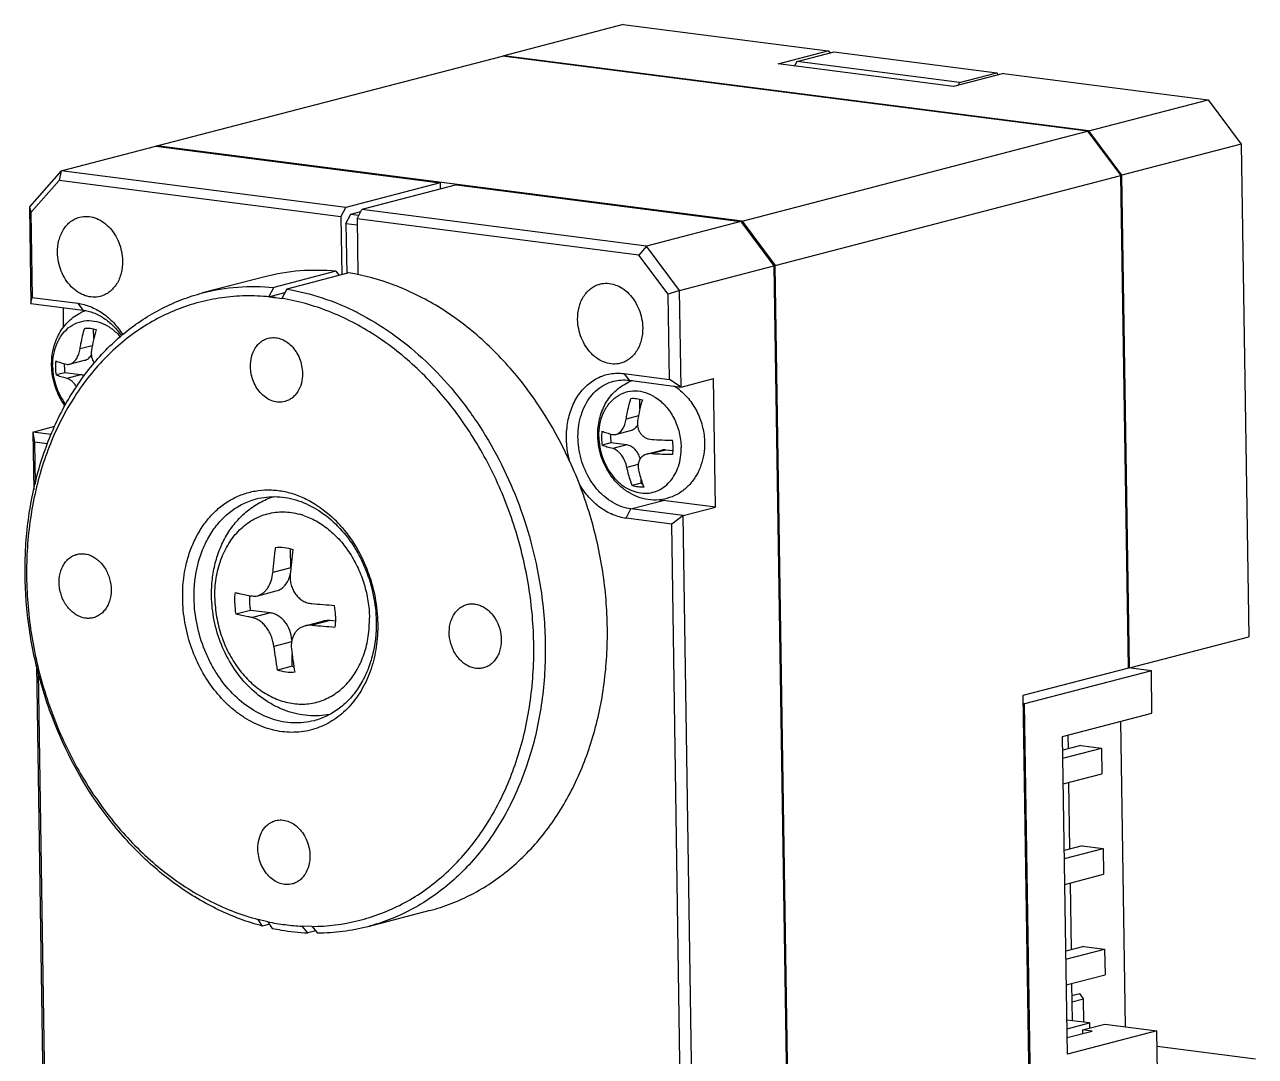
# Model space of a CAD drawing. Header units: millimetres. Extents: x 0 to 297, y 0 to 210.
# Drawn here: x 26.16 to 56.24, y 46.12 to 71.32 of the extents above; entities that cross this region are included whole.
import ezdxf

# ---------------------------------------------------------------- set-up
doc = ezdxf.new("R2010")
doc.units = ezdxf.units.MM
doc.header["$LTSCALE"] = 16.335
doc.layers.get('0').update_dxf_attribs({"linetype": 'CONTINUOUS'})
for name, color, linetype in [('02___PRT_ALL_AXES', 7, 'CONTINUOUS'), ('3_ALL_AXES', 7, 'CONTINUOUS'), ('7_ALL_FEATURES', 7, 'CONTINUOUS')]:
    doc.layers.add(name, color=color, linetype=linetype)

msp = doc.modelspace()

# ---------------------------------------------------------------- linework, layer by layer
at = {"color": 7, "linetype": 'Continuous'}
for p, q in [((53.694, 55.534), (50.597, 54.727)), ((53.694, 55.534), (53.132, 55.606)), ((53.71, 54.502), (53.694, 55.534)), ((50.597, 54.727), (50.554, 54.733)), ((50.748, 44.906), (50.597, 54.727)), ((51.523, 53.933), (53.71, 54.502)), ((51.643, 46.174), (51.523, 53.933)), ((51.653, 53.967), (51.658, 53.633)), ((51.968, 53.713), (51.529, 53.599)), ((51.532, 53.402), (52.477, 53.648)), ((51.968, 53.713), (52.477, 53.648)), ((52.477, 53.648), (52.486, 53.019)), ((51.541, 52.773), (52.486, 53.019)), ((51.671, 52.807), (51.696, 51.177)), ((52.006, 51.258), (51.566, 51.144)), ((51.569, 50.947), (52.514, 51.193)), ((52.006, 51.258), (52.514, 51.193)), ((52.514, 51.193), (52.524, 50.564)), ((51.579, 50.318), (52.524, 50.564)), ((51.708, 50.352), (51.734, 48.722)), ((52.044, 48.803), (51.604, 48.688)), ((51.607, 48.491), (52.552, 48.737)), ((52.044, 48.803), (52.552, 48.737)), ((52.552, 48.737), (52.562, 48.109)), ((51.617, 47.863), (52.562, 48.109)), ((51.746, 47.896), (51.76, 46.986)), ((52.18, 46.932), (51.63, 47.003)), ((51.634, 46.79), (52.18, 46.932)), ((52.18, 46.932), (52.182, 46.808)), ((51.637, 46.575), (52.25, 46.734)), ((53.829, 46.744), (51.643, 46.174)), ((52.014, 46.765), (52.56, 46.907)), ((52.25, 46.734), (52.014, 46.765)), ((52.014, 46.765), (52.015, 46.673)), ((52.56, 46.907), (53.829, 46.744)), ((53.845, 45.712), (53.829, 46.744))]:
    msp.add_line(p, q, dxfattribs=at)
at = {"layer": '02___PRT_ALL_AXES', "color": 7, "linetype": 'Continuous'}
for p, q in [((32.033, 65.164), (30.514, 64.769)), ((36.064, 49.68), (34.546, 49.285))]:
    msp.add_line(p, q, dxfattribs=at)
for points, knots in [([(31.682, 62.97), (31.681, 63.05), (31.698, 63.208), (31.772, 63.388), (31.86, 63.506), (31.936, 63.577), (32.022, 63.63), (32.084, 63.654), (32.116, 63.662)], [0, 0, 0, 0, 0.275938, 0.533871, 0.655789, 0.773316, 0.887545, 1, 1, 1, 1]), ([(32.116, 63.662), (32.163, 63.674), (32.264, 63.685), (32.415, 63.655), (32.56, 63.584), (32.691, 63.475), (32.801, 63.335), (32.913, 63.116), (32.951, 62.93), (32.953, 62.806)], [0, 0, 0, 0, 0.107627, 0.218829, 0.33614, 0.460519, 0.591374, 0.726885, 1, 1, 1, 1]), ([(32.519, 62.114), (32.472, 62.101), (32.372, 62.091), (32.22, 62.121), (32.076, 62.192), (31.945, 62.301), (31.835, 62.441), (31.723, 62.659), (31.684, 62.846), (31.682, 62.97)], [0, 0, 0, 0, 0.107627, 0.218829, 0.33614, 0.460519, 0.591374, 0.726885, 1, 1, 1, 1]), ([(32.953, 62.806), (32.954, 62.725), (32.938, 62.568), (32.863, 62.387), (32.776, 62.27), (32.7, 62.199), (32.614, 62.145), (32.551, 62.122), (32.519, 62.114)], [0, 0, 0, 0, 0.275938, 0.533871, 0.655789, 0.773316, 0.887545, 1, 1, 1, 1]), ([(27.655, 56.822), (27.617, 56.827), (27.54, 56.846), (27.43, 56.897), (27.327, 56.971), (27.202, 57.097), (27.08, 57.296), (27.004, 57.566), (27.004, 57.8), (27.044, 57.975), (27.093, 58.093), (27.159, 58.197), (27.241, 58.282), (27.335, 58.346), (27.405, 58.373), (27.441, 58.382)], [0, 0, 0, 0, 0.056357, 0.115124, 0.176538, 0.2406, 0.374653, 0.51248, 0.647457, 0.712226, 0.774428, 0.833926, 0.890929, 0.945997, 1, 1, 1, 1]), ([(27.441, 58.382), (27.472, 58.39), (27.535, 58.4), (27.599, 58.398), (27.631, 58.394)], [0, 0, 0, 0, 0.496673, 1, 1, 1, 1]), ([(27.631, 58.394), (27.669, 58.389), (27.746, 58.37), (27.856, 58.319), (27.958, 58.245), (28.084, 58.119), (28.205, 57.92), (28.281, 57.65), (28.282, 57.416), (28.241, 57.241), (28.192, 57.123), (28.126, 57.02), (28.045, 56.934), (27.95, 56.87), (27.88, 56.843), (27.844, 56.834)], [0, 0, 0, 0, 0.056357, 0.115124, 0.176538, 0.2406, 0.374653, 0.51248, 0.647457, 0.712226, 0.774428, 0.833926, 0.890929, 0.945997, 1, 1, 1, 1]), ([(37.187, 55.596), (37.148, 55.601), (37.071, 55.62), (36.962, 55.671), (36.859, 55.745), (36.733, 55.871), (36.612, 56.07), (36.536, 56.34), (36.535, 56.574), (36.576, 56.749), (36.625, 56.867), (36.691, 56.971), (36.772, 57.056), (36.867, 57.12), (36.937, 57.147), (36.973, 57.156)], [0, 0, 0, 0, 0.056357, 0.115124, 0.176538, 0.2406, 0.374653, 0.51248, 0.647457, 0.712226, 0.774428, 0.833926, 0.890929, 0.945997, 1, 1, 1, 1]), ([(36.973, 57.156), (37.003, 57.164), (37.067, 57.174), (37.131, 57.172), (37.162, 57.168)], [0, 0, 0, 0, 0.496673, 1, 1, 1, 1]), ([(37.162, 57.168), (37.201, 57.163), (37.278, 57.144), (37.387, 57.093), (37.49, 57.019), (37.616, 56.893), (37.737, 56.694), (37.813, 56.424), (37.813, 56.19), (37.773, 56.015), (37.724, 55.897), (37.658, 55.793), (37.576, 55.708), (37.482, 55.644), (37.412, 55.617), (37.376, 55.608)], [0, 0, 0, 0, 0.056357, 0.115124, 0.176538, 0.2406, 0.374653, 0.51248, 0.647457, 0.712226, 0.774428, 0.833926, 0.890929, 0.945997, 1, 1, 1, 1]), ([(27.844, 56.834), (27.814, 56.826), (27.75, 56.816), (27.687, 56.818), (27.655, 56.822)], [0, 0, 0, 0, 0.496673, 1, 1, 1, 1]), ([(37.376, 55.608), (37.345, 55.6), (37.282, 55.59), (37.218, 55.592), (37.187, 55.596)], [0, 0, 0, 0, 0.496673, 1, 1, 1, 1]), ([(31.864, 51.184), (31.863, 51.265), (31.88, 51.422), (31.954, 51.603), (32.041, 51.72), (32.117, 51.791), (32.203, 51.845), (32.266, 51.868), (32.298, 51.877)], [0, 0, 0, 0, 0.275938, 0.533871, 0.655789, 0.773316, 0.887545, 1, 1, 1, 1]), ([(32.298, 51.877), (32.345, 51.889), (32.445, 51.899), (32.597, 51.87), (32.742, 51.798), (32.872, 51.689), (32.982, 51.549), (33.095, 51.331), (33.133, 51.144), (33.135, 51.021)], [0, 0, 0, 0, 0.107627, 0.218829, 0.33614, 0.460519, 0.591374, 0.726885, 1, 1, 1, 1]), ([(32.701, 50.328), (32.654, 50.316), (32.553, 50.306), (32.402, 50.335), (32.257, 50.407), (32.127, 50.515), (32.016, 50.656), (31.904, 50.874), (31.866, 51.06), (31.864, 51.184)], [0, 0, 0, 0, 0.107627, 0.218829, 0.33614, 0.460519, 0.591374, 0.726885, 1, 1, 1, 1]), ([(33.135, 51.021), (33.136, 50.94), (33.119, 50.782), (33.045, 50.602), (32.958, 50.485), (32.881, 50.414), (32.796, 50.36), (32.733, 50.337), (32.701, 50.328)], [0, 0, 0, 0, 0.275938, 0.533871, 0.655789, 0.773316, 0.887545, 1, 1, 1, 1])]:
    msp.add_open_spline(points, degree=3, knots=knots, dxfattribs=at)
at = {"layer": '3_ALL_AXES', "color": 7, "linetype": 'Continuous'}
for centre, radius, start, end in [((28.038, 63.265), 1.138, 112.5896, 114.9867), ((28.035, 63.272), 1.13, 109.4579, 112.5904), ((41.383, 61.548), 1.138, 112.5896, 114.9867), ((41.38, 61.556), 1.129, 108.9386, 112.5912), ((41.297, 61.312), 1.391, 51.9381, 58.212)]:
    msp.add_arc(centre, radius, start, end, dxfattribs=at)
at = {"layer": '3_ALL_AXES', "color": 9, "linetype": 'Continuous'}
for centre, radius, start, end in [((32.438, 57.728), 1.694, 73.2149, 74.7383), ((32.432, 57.708), 1.715, 72.0731, 73.2156)]:
    msp.add_arc(centre, radius, start, end, dxfattribs=at)
at = {"layer": '3_ALL_AXES', "color": 7, "linetype": 'Continuous'}
for points, knots in [([(26.824, 63.002), (26.822, 63.137), (26.849, 63.405), (26.968, 63.719), (27.111, 63.938), (27.24, 64.083), (27.389, 64.205), (27.5, 64.269), (27.558, 64.296)], [0, 0, 0, 0, 0.257591, 0.509196, 0.63322, 0.756162, 0.878326, 1, 1, 1, 1]), ([(27.149, 62.015), (27.046, 62.156), (26.886, 62.475), (26.827, 62.826), (26.824, 63.002)], [0, 0, 0, 0, 0.498613, 1, 1, 1, 1]), ([(40.168, 61.286), (40.166, 61.42), (40.194, 61.688), (40.312, 62.002), (40.455, 62.222), (40.584, 62.367), (40.733, 62.489), (40.845, 62.552), (40.902, 62.579)], [0, 0, 0, 0, 0.257591, 0.509196, 0.63322, 0.756162, 0.878326, 1, 1, 1, 1]), ([(42.155, 62.407), (42.25, 62.333), (42.424, 62.157), (42.62, 61.839), (42.744, 61.483), (42.775, 61.233), (42.777, 61.108)], [0, 0, 0, 0, 0.244933, 0.494836, 0.747603, 1, 1, 1, 1]), ([(42.777, 61.108), (42.779, 61.014), (42.766, 60.827), (42.699, 60.556), (42.585, 60.306), (42.426, 60.086), (42.224, 59.908), (41.989, 59.78), (41.732, 59.71), (41.464, 59.703), (41.201, 59.757), (40.953, 59.867), (40.729, 60.026), (40.536, 60.228), (40.379, 60.463), (40.262, 60.723), (40.189, 61), (40.17, 61.191), (40.168, 61.286)], [0, 0, 0, 0, 0.064297, 0.127621, 0.189894, 0.251275, 0.312018, 0.372404, 0.432675, 0.493048, 0.553766, 0.615099, 0.677314, 0.740566, 0.804808, 0.869767, 0.935009, 1, 1, 1, 1]), ([(30.731, 57.369), (30.729, 57.505), (30.742, 57.774), (30.813, 58.168), (30.937, 58.541), (31.111, 58.885), (31.333, 59.191), (31.599, 59.451), (31.905, 59.657), (32.129, 59.754), (32.245, 59.791)], [0, 0, 0, 0, 0.132917, 0.263632, 0.391786, 0.517309, 0.640406, 0.7615, 0.881157, 1, 1, 1, 1]), ([(33.623, 54.473), (33.536, 54.456), (33.357, 54.433), (33.086, 54.437), (32.817, 54.478), (32.553, 54.554), (32.297, 54.664), (31.97, 54.854), (31.597, 55.168), (31.231, 55.635), (30.954, 56.174), (30.779, 56.76), (30.734, 57.166), (30.731, 57.369)], [0, 0, 0, 0, 0.057955, 0.116147, 0.174744, 0.233909, 0.293788, 0.354504, 0.478549, 0.606278, 0.736843, 0.868699, 1, 1, 1, 1])]:
    msp.add_open_spline(points, degree=3, knots=knots, dxfattribs=at)
at = {"layer": '3_ALL_AXES', "color": 9, "linetype": 'Continuous'}
for points, knots in [([(26.849, 62.972), (26.848, 63.072), (26.864, 63.268), (26.947, 63.544), (27.085, 63.779), (27.272, 63.959), (27.497, 64.071), (27.744, 64.106), (27.997, 64.063), (28.153, 63.987), (28.227, 63.939)], [0, 0, 0, 0, 0.142208, 0.277728, 0.405357, 0.525672, 0.64126, 0.756182, 0.874722, 1, 1, 1, 1]), ([(28.227, 63.939), (28.252, 63.923), (28.352, 63.853), (28.441, 63.768), (28.5, 63.697)], [0, 0, 0, 0, 0.243326, 1, 1, 1, 1]), ([(26.849, 62.972), (26.852, 62.805), (26.91, 62.474), (27.065, 62.175), (27.165, 62.044)], [0, 0, 0, 0, 0.503645, 1, 1, 1, 1]), ([(40.194, 61.255), (40.192, 61.355), (40.208, 61.552), (40.291, 61.827), (40.43, 62.062), (40.617, 62.242), (40.841, 62.354), (41.089, 62.39), (41.341, 62.346), (41.498, 62.271), (41.572, 62.223)], [0, 0, 0, 0, 0.142208, 0.277728, 0.405357, 0.525672, 0.64126, 0.756182, 0.874722, 1, 1, 1, 1]), ([(41.572, 62.223), (41.666, 62.162), (41.842, 62.007), (42.042, 61.71), (42.171, 61.365), (42.204, 61.119), (42.206, 60.996)], [0, 0, 0, 0, 0.235286, 0.484929, 0.742598, 1, 1, 1, 1]), ([(40.194, 61.255), (40.196, 61.091), (40.24, 60.843), (40.367, 60.541), (40.495, 60.336), (40.625, 60.188), (40.741, 60.089), (40.859, 60.005), (41.017, 59.925), (41.216, 59.874), (41.415, 59.872), (41.606, 59.919), (41.781, 60.014), (41.933, 60.152), (42.055, 60.327), (42.177, 60.604), (42.209, 60.839), (42.206, 60.996)], [0, 0, 0, 0, 0.139148, 0.20873, 0.276838, 0.342631, 0.374509, 0.405633, 0.465541, 0.52274, 0.578024, 0.632577, 0.687739, 0.744718, 0.804355, 0.866999, 1, 1, 1, 1]), ([(30.811, 57.314), (30.809, 57.476), (30.83, 57.794), (30.945, 58.247), (31.108, 58.587), (31.274, 58.824), (31.414, 58.979), (31.567, 59.114), (31.734, 59.226), (31.911, 59.313), (32.097, 59.376), (32.29, 59.413), (32.487, 59.423), (32.687, 59.408), (32.819, 59.38), (32.884, 59.362)], [0, 0, 0, 0, 0.142358, 0.279237, 0.409501, 0.472175, 0.533269, 0.59297, 0.651542, 0.709319, 0.766681, 0.824036, 0.881794, 0.940338, 1, 1, 1, 1]), ([(32.96, 59.34), (33.072, 59.303), (33.295, 59.205), (33.603, 58.995), (33.881, 58.725), (34.123, 58.405), (34.321, 58.044), (34.469, 57.654), (34.563, 57.245), (34.587, 56.967), (34.589, 56.828)], [0, 0, 0, 0, 0.111551, 0.228164, 0.349836, 0.475976, 0.605525, 0.737099, 0.869122, 1, 1, 1, 1]), ([(30.811, 57.314), (30.814, 57.16), (30.843, 56.85), (30.957, 56.399), (31.137, 55.973), (31.339, 55.65), (31.526, 55.419), (31.677, 55.263), (31.838, 55.124), (32.061, 54.966), (32.356, 54.816), (32.671, 54.736), (32.92, 54.719), (33.104, 54.729), (33.284, 54.762), (33.458, 54.817), (33.625, 54.894), (33.782, 54.992), (33.93, 55.11), (34.112, 55.294), (34.306, 55.571), (34.473, 55.955), (34.573, 56.38), (34.591, 56.677), (34.589, 56.828)], [0, 0, 0, 0, 0.069398, 0.139366, 0.208859, 0.276874, 0.310087, 0.34264, 0.374474, 0.405556, 0.465383, 0.522503, 0.550331, 0.577817, 0.605118, 0.632404, 0.659843, 0.687596, 0.715806, 0.744593, 0.804148, 0.866713, 0.932166, 1, 1, 1, 1])]:
    msp.add_open_spline(points, degree=3, knots=knots, dxfattribs=at)
at = {"layer": '7_ALL_FEATURES', "color": 7, "linetype": 'Continuous'}
for p, q in [((40.785, 71.324), (37.87, 70.565)), ((40.785, 71.324), (45.789, 70.681)), ((44.574, 70.364), (45.789, 70.681)), ((45.857, 70.636), (45.789, 70.681)), ((29.398, 68.36), (37.839, 70.557)), ((52.137, 68.718), (37.839, 70.557)), ((37.87, 70.565), (37.86, 70.555)), ((52.167, 68.726), (37.87, 70.565)), ((44.979, 70.312), (45.037, 70.423)), ((45.037, 70.423), (45.948, 70.66)), ((49.008, 69.912), (45.037, 70.423)), ((45.948, 70.66), (49.919, 70.149)), ((48.864, 69.813), (44.574, 70.364)), ((50.078, 70.129), (48.864, 69.813)), ((49.008, 69.912), (49.919, 70.149)), ((49.958, 70.098), (49.919, 70.149)), ((50.078, 70.129), (55.082, 69.485)), ((49.008, 69.912), (48.971, 69.841)), ((52.167, 68.726), (55.082, 69.485)), ((55.082, 69.485), (55.892, 68.401)), ((43.695, 66.52), (52.137, 68.718)), ((52.137, 68.718), (52.946, 67.634)), ((52.977, 67.642), (52.167, 68.726)), ((27.059, 67.751), (29.367, 68.352)), ((29.367, 68.352), (36.317, 67.458)), ((29.388, 68.349), (29.398, 68.36)), ((43.695, 66.52), (29.398, 68.36)), ((55.892, 68.401), (52.977, 67.642)), ((55.892, 68.401), (56.077, 56.37)), ((27.059, 67.751), (26.28, 66.871)), ((27.059, 67.751), (27.007, 67.514)), ((34.01, 66.857), (27.059, 67.751)), ((27.007, 67.514), (26.319, 66.737)), ((33.891, 66.629), (27.007, 67.514)), ((36.317, 67.458), (34.01, 66.857)), ((36.715, 67.407), (34.407, 66.806)), ((36.317, 67.458), (36.32, 67.304)), ((36.715, 67.407), (43.665, 66.512)), ((44.505, 65.436), (52.946, 67.634)), ((53.132, 55.603), (52.946, 67.634)), ((53.162, 55.611), (52.977, 67.642)), ((26.28, 66.871), (26.317, 64.514)), ((26.28, 66.871), (26.319, 66.737)), ((33.891, 66.629), (34.01, 66.857)), ((34.288, 66.578), (34.407, 66.806)), ((41.357, 65.912), (34.407, 66.806)), ((26.319, 66.737), (26.351, 64.658)), ((33.891, 66.629), (33.913, 65.211)), ((34.016, 66.464), (34.134, 66.692)), ((34.016, 66.464), (34.034, 65.243)), ((34.016, 66.464), (34.291, 66.429)), ((34.134, 66.692), (34.381, 66.756)), ((34.134, 66.692), (34.334, 66.666)), ((34.288, 66.578), (34.309, 65.211)), ((41.173, 65.692), (34.288, 66.578)), ((43.665, 66.512), (41.357, 65.912)), ((43.665, 66.512), (44.474, 65.428)), ((43.695, 66.52), (44.505, 65.436)), ((41.357, 65.912), (41.173, 65.692)), ((42.166, 64.827), (41.357, 65.912)), ((41.887, 64.735), (41.173, 65.692)), ((33.768, 65.297), (32.25, 64.902)), ((33.768, 65.297), (33.846, 65.194)), ((42.166, 64.827), (44.474, 65.428)), ((44.474, 65.428), (44.959, 34)), ((44.989, 34.008), (44.505, 65.436)), ((34.086, 65.256), (32.568, 64.861)), ((26.317, 64.514), (26.351, 64.658)), ((26.351, 64.658), (27.463, 64.515)), ((32.133, 64.676), (32.25, 64.902)), ((32.133, 64.676), (32.525, 64.779)), ((32.29, 64.656), (32.448, 64.634)), ((32.568, 64.861), (32.451, 64.636)), ((42.166, 64.827), (41.887, 64.735)), ((41.919, 62.656), (41.887, 64.735)), ((42.203, 62.47), (42.166, 64.827)), ((26.317, 64.514), (27.587, 64.35)), ((27.118, 63.938), (27.111, 64.412)), ((27.855, 63.658), (27.851, 63.891)), ((27.288, 63.034), (27.627, 63.122)), ((27.147, 62.82), (26.931, 62.764)), ((27.532, 62.77), (27.147, 62.82)), ((40.807, 62.799), (41.919, 62.656)), ((40.932, 62.634), (42.203, 62.47)), ((42.203, 62.47), (41.919, 62.656)), ((42.203, 62.47), (42.992, 62.676)), ((43.041, 59.533), (42.992, 62.676)), ((41.199, 61.941), (41.196, 62.175)), ((26.365, 61.371), (26.899, 61.51)), ((26.365, 61.371), (26.387, 59.954)), ((26.365, 61.371), (26.405, 61.123)), ((26.813, 61.313), (26.365, 61.371)), ((40.632, 61.317), (40.971, 61.406)), ((26.405, 61.123), (26.421, 60.107)), ((26.72, 61.082), (26.405, 61.123)), ((40.491, 61.103), (40.275, 61.047)), ((40.876, 61.054), (40.491, 61.103)), ((41.391, 60.836), (41.73, 60.925)), ((42.007, 60.908), (41.831, 60.931)), ((41.227, 60.117), (41.226, 60.209)), ((41.227, 60.117), (41.012, 60.061)), ((43.041, 59.533), (41.77, 59.697)), ((41.974, 59.12), (40.862, 59.263)), ((42.251, 59.327), (40.98, 59.491)), ((42.251, 59.327), (41.974, 59.12)), ((42.251, 59.327), (43.041, 59.533)), ((42.651, 33.4), (42.251, 59.327)), ((42.369, 33.47), (41.974, 59.12)), ((32.667, 58.052), (32.659, 58.517)), ((31.859, 57.371), (32.314, 57.489)), ((38.761, 57.62), (38.763, 57.609)), ((38.762, 57.62), (38.763, 57.609)), ((31.686, 57.013), (31.321, 56.918)), ((32.168, 56.951), (31.686, 57.013)), ((33.019, 56.635), (33.475, 56.754)), ((33.759, 56.747), (33.629, 56.763)), ((53.162, 55.611), (56.077, 56.37)), ((26.453, 55.671), (26.678, 41.041)), ((32.704, 55.65), (32.339, 55.555)), ((32.704, 55.65), (32.699, 55.934)), ((26.492, 55.501), (26.713, 41.185)), ((53.132, 55.603), (50.551, 54.931)), ((53.162, 55.611), (53.133, 55.615)), ((50.551, 54.931), (50.71, 44.619)), ((52.938, 54.302), (53.053, 46.844)), ((31.978, 49.3), (31.868, 49.462)), ((32.105, 49.405), (31.869, 49.461)), ((32.147, 49.344), (31.978, 49.3)), ((32.106, 49.405), (32.216, 49.244)), ((33.183, 49.292), (32.948, 49.297)), ((33.086, 49.132), (32.949, 49.297)), ((33.277, 49.182), (33.086, 49.132)), ((33.186, 49.292), (33.323, 49.127)), ((51.751, 47.605), (51.943, 47.655)), ((51.753, 47.451), (52.037, 47.525)), ((52.037, 47.525), (51.943, 47.655)), ((52.046, 46.95), (52.037, 47.525)), ((53.835, 46.366), (56.236, 46.058))]:
    msp.add_line(p, q, dxfattribs=at)
at = {"layer": '7_ALL_FEATURES', "color": 9, "linetype": 'Continuous'}
for p, q in [((27.463, 64.515), (27.587, 64.35)), ((27.817, 63.479), (27.518, 63.402)), ((27.532, 62.77), (27.192, 62.682)), ((40.807, 62.799), (40.932, 62.634)), ((41.162, 61.763), (40.862, 61.685)), ((40.876, 61.054), (40.537, 60.965)), ((41.831, 60.931), (41.491, 60.842)), ((41.154, 60.576), (40.881, 60.504)), ((40.98, 59.491), (41.77, 59.697)), ((40.862, 59.263), (40.98, 59.491)), ((32.667, 58.052), (32.227, 57.937)), ((32.168, 56.951), (31.728, 56.837)), ((33.629, 56.763), (33.189, 56.649)), ((32.685, 56.244), (32.254, 56.132))]:
    msp.add_line(p, q, dxfattribs=at)
at = {"layer": '7_ALL_FEATURES', "color": 7, "linetype": 'Continuous'}
for centre, radius, start, end in [((34.927, 85.157), 20.67, 262.2333, 262.6731), ((31.373, 58.546), 6.444, 62.9236, 63.1438), ((31.296, 62.832), 3.539, 162.8793, 171.3294), ((28.221, 62.958), 1.304, 173.3556, 180.9034), ((28.293, 62.96), 1.376, 180.9232, 188.2113), ((28.502, 63.015), 1.369, 178.9294, 188.2183), ((41.653, 61.772), 1.095, 131.007, 131.8332), ((41.648, 61.779), 1.087, 130.0098, 131.007), ((41.641, 61.787), 1.077, 128.4008, 130.0106), ((44.641, 61.116), 3.539, 162.8793, 171.3294), ((41.565, 61.242), 1.304, 173.3556, 180.9034), ((41.637, 61.244), 1.376, 180.9232, 188.2113), ((41.846, 61.299), 1.369, 178.9294, 188.2183), ((42.094, 71.565), 10.395, 266.6469, 269.4533), ((40.633, 60.974), 1.376, 0.9232, 8.2113), ((42.11, 71.543), 10.718, 266.6893, 269.4109), ((40.705, 60.976), 1.304, 353.3556, 0.9034), ((41.474, 60.868), 0.791, 251.8319, 254.2831), ((41.908, 60.767), 1.08, 257.6115, 262.6366), ((31.558, 57.012), 3.112, 41.0345, 45.5295), ((31.483, 56.944), 3.213, 40.6133, 41.0628), ((42.401, 57.158), 10.205, 172.1406, 175.6192), ((42.841, 57.102), 10.216, 172.1426, 175.6172), ((31.965, 58.031), 0.701, 347.8029, 350.1793), ((33.24, 57.216), 1.942, 180.9291, 188.8354), ((35.256, 80.76), 23.673, 264.969, 266.3223), ((31.819, 56.837), 1.942, 0.9291, 8.8354), ((35.308, 80.796), 24.24, 264.9848, 266.3065), ((40.65, 57.066), 8.448, 186.3509, 190.3051), ((41.197, 57.029), 8.568, 186.3785, 190.2775), ((33.072, 56.715), 1.127, 250.9337, 253.0137)]:
    msp.add_arc(centre, radius, start, end, dxfattribs=at)
for points, knots in [([(26.968, 65.755), (26.967, 65.856), (26.988, 66.053), (27.08, 66.278), (27.19, 66.425), (27.285, 66.514), (27.392, 66.581), (27.471, 66.61), (27.511, 66.621)], [0, 0, 0, 0, 0.275939, 0.533867, 0.655789, 0.773315, 0.887543, 1, 1, 1, 1]), ([(27.511, 66.621), (27.57, 66.636), (27.695, 66.649), (27.884, 66.612), (28.065, 66.522), (28.287, 66.337), (28.492, 66.011), (28.554, 65.705), (28.557, 65.551)], [0, 0, 0, 0, 0.107763, 0.219105, 0.336563, 0.461096, 0.726534, 1, 1, 1, 1]), ([(28.014, 64.685), (27.955, 64.67), (27.83, 64.657), (27.641, 64.694), (27.46, 64.783), (27.238, 64.968), (27.033, 65.294), (26.971, 65.6), (26.968, 65.755)], [0, 0, 0, 0, 0.107763, 0.219105, 0.336563, 0.461096, 0.726534, 1, 1, 1, 1]), ([(28.557, 65.551), (28.558, 65.45), (28.537, 65.253), (28.445, 65.027), (28.335, 64.881), (28.24, 64.792), (28.133, 64.725), (28.054, 64.695), (28.014, 64.685)], [0, 0, 0, 0, 0.275939, 0.533867, 0.655789, 0.773315, 0.887543, 1, 1, 1, 1]), ([(33.768, 65.297), (33.477, 65.325), (32.891, 65.333), (32.313, 65.237), (32.033, 65.164)], [0, 0, 0, 0, 0.503057, 1, 1, 1, 1]), ([(36.064, 49.68), (36.241, 49.726), (36.59, 49.838), (37.093, 50.066), (37.573, 50.35), (38.025, 50.689), (38.447, 51.08), (38.968, 51.672), (39.525, 52.531), (40.015, 53.698), (40.321, 54.977), (40.436, 56.329), (40.356, 57.713), (40.083, 59.088), (39.482, 60.836), (38.542, 62.42), (37.316, 63.696), (36.308, 64.449), (35.227, 64.988), (34.465, 65.196), (34.086, 65.256)], [0, 0, 0, 0, 0.026925, 0.053986, 0.081308, 0.109008, 0.137186, 0.165923, 0.225226, 0.287201, 0.351728, 0.418404, 0.486612, 0.555593, 0.624519, 0.758645, 0.822856, 0.884483, 0.943443, 1, 1, 1, 1]), ([(39.677, 64.12), (39.676, 64.221), (39.697, 64.418), (39.789, 64.644), (39.899, 64.79), (39.994, 64.879), (40.101, 64.946), (40.18, 64.975), (40.22, 64.986)], [0, 0, 0, 0, 0.275939, 0.533867, 0.655789, 0.773315, 0.887543, 1, 1, 1, 1]), ([(40.22, 64.986), (40.279, 65.001), (40.404, 65.014), (40.593, 64.977), (40.774, 64.888), (40.996, 64.703), (41.201, 64.376), (41.263, 64.07), (41.266, 63.916)], [0, 0, 0, 0, 0.107763, 0.219105, 0.336563, 0.461096, 0.726534, 1, 1, 1, 1]), ([(31.978, 49.3), (31.611, 49.396), (30.88, 49.667), (29.856, 50.28), (28.911, 51.086), (27.78, 52.404), (26.931, 53.99), (26.408, 55.714), (26.189, 57.056), (26.152, 58.397), (26.299, 59.7), (26.625, 60.927), (27.124, 62.043), (27.677, 62.863), (28.191, 63.428), (28.604, 63.801), (29.046, 64.125), (29.514, 64.397), (30.004, 64.615), (30.343, 64.724), (30.514, 64.769)], [0, 0, 0, 0, 0.057398, 0.117274, 0.179738, 0.2446, 0.379295, 0.448105, 0.516759, 0.584486, 0.650595, 0.714539, 0.775977, 0.834834, 0.863387, 0.891409, 0.918979, 0.946192, 0.973159, 1, 1, 1, 1]), ([(32.29, 64.656), (32.096, 64.681), (31.707, 64.708), (31.124, 64.68), (30.553, 64.583), (29.999, 64.417), (29.467, 64.184), (28.961, 63.885), (28.487, 63.525), (28.049, 63.107), (27.65, 62.633), (27.17, 61.926), (26.689, 60.925), (26.325, 59.601), (26.178, 58.186), (26.251, 56.731), (26.543, 55.285), (27.041, 53.9), (27.731, 52.624), (28.586, 51.502), (29.424, 50.719), (30.148, 50.21), (30.882, 49.793), (31.471, 49.565), (31.869, 49.461)], [0, 0, 0, 0, 0.027738, 0.055149, 0.082366, 0.109553, 0.136866, 0.164455, 0.192459, 0.220994, 0.250151, 0.279994, 0.34179, 0.40643, 0.473505, 0.54232, 0.61199, 0.681542, 0.750016, 0.816563, 0.880548, 0.911497, 0.941712, 1, 1, 1, 1]), ([(30.514, 64.769), (30.795, 64.842), (31.373, 64.938), (31.958, 64.93), (32.25, 64.902)], [0, 0, 0, 0, 0.496943, 1, 1, 1, 1]), ([(32.568, 64.861), (32.861, 64.814), (33.451, 64.669), (34.01, 64.434), (34.284, 64.295)], [0, 0, 0, 0, 0.492152, 1, 1, 1, 1]), ([(27.463, 64.515), (27.568, 64.502), (27.781, 64.444), (28.078, 64.281), (28.346, 64.047), (28.495, 63.855), (28.562, 63.751)], [0, 0, 0, 0, 0.23103, 0.474355, 0.731112, 1, 1, 1, 1]), ([(33.183, 49.292), (33.564, 49.293), (34.139, 49.365), (34.869, 49.593), (35.395, 49.83), (35.894, 50.131), (36.361, 50.492), (36.794, 50.911), (37.324, 51.548), (37.878, 52.474), (38.339, 53.726), (38.593, 55.09), (38.63, 56.519), (38.481, 57.721), (38.256, 58.67), (37.962, 59.599), (37.475, 60.703), (36.834, 61.711), (36.241, 62.433), (35.615, 63.078), (34.923, 63.628), (34.181, 64.062), (33.614, 64.321), (33.037, 64.516), (32.644, 64.603), (32.448, 64.634)], [0, 0, 0, 0, 0.054405, 0.081555, 0.108846, 0.136424, 0.164421, 0.192951, 0.222102, 0.282414, 0.345608, 0.411453, 0.479394, 0.548644, 0.583496, 0.618325, 0.687382, 0.754958, 0.787976, 0.820361, 0.882982, 0.913241, 0.94279, 0.971693, 1, 1, 1, 1]), ([(27.587, 64.35), (27.677, 64.339), (27.857, 64.292), (28.11, 64.158), (28.34, 63.966), (28.471, 63.809), (28.53, 63.723)], [0, 0, 0, 0, 0.231817, 0.475327, 0.731696, 1, 1, 1, 1]), ([(34.306, 64.284), (34.588, 64.14), (35.14, 63.805), (35.905, 63.186), (36.606, 62.453), (37.448, 61.334), (38.271, 59.735), (38.648, 58.335), (38.762, 57.62)], [0, 0, 0, 0, 0.114395, 0.232733, 0.354837, 0.480279, 0.738105, 1, 1, 1, 1]), ([(40.723, 63.05), (40.664, 63.035), (40.539, 63.022), (40.35, 63.059), (40.169, 63.148), (39.947, 63.333), (39.742, 63.66), (39.68, 63.966), (39.677, 64.12)], [0, 0, 0, 0, 0.107763, 0.219105, 0.336563, 0.461096, 0.726534, 1, 1, 1, 1]), ([(27.518, 63.402), (27.525, 63.445), (27.554, 63.616), (27.596, 63.786), (27.634, 63.91)], [0, 0, 0, 0, 0.252126, 1, 1, 1, 1]), ([(27.634, 63.91), (27.681, 63.913), (27.776, 63.91), (27.869, 63.889), (27.914, 63.874)], [0, 0, 0, 0, 0.493011, 1, 1, 1, 1]), ([(41.266, 63.916), (41.267, 63.815), (41.246, 63.618), (41.154, 63.392), (41.044, 63.246), (40.949, 63.157), (40.842, 63.09), (40.763, 63.061), (40.723, 63.05)], [0, 0, 0, 0, 0.275939, 0.533867, 0.655789, 0.773315, 0.887543, 1, 1, 1, 1]), ([(27.269, 63.029), (27.3, 63.037), (27.345, 63.062), (27.395, 63.11), (27.443, 63.174), (27.49, 63.272), (27.511, 63.357), (27.518, 63.402)], [0, 0, 0, 0, 0.202366, 0.317623, 0.442104, 0.712987, 1, 1, 1, 1]), ([(27.627, 63.122), (27.661, 63.131), (27.727, 63.164), (27.775, 63.219), (27.795, 63.25)], [0, 0, 0, 0, 0.486258, 1, 1, 1, 1]), ([(27.798, 63.366), (27.789, 63.312), (27.791, 63.201), (27.835, 63.099), (27.866, 63.056)], [0, 0, 0, 0, 0.505722, 1, 1, 1, 1]), ([(26.926, 63.109), (26.964, 63.093), (27.05, 63.063), (27.138, 63.039), (27.187, 63.028)], [0, 0, 0, 0, 0.454087, 1, 1, 1, 1]), ([(27.187, 63.028), (27.2, 63.024), (27.228, 63.021), (27.255, 63.025), (27.269, 63.029)], [0, 0, 0, 0, 0.492303, 1, 1, 1, 1]), ([(27.192, 62.682), (27.144, 62.693), (27.055, 62.717), (26.969, 62.747), (26.931, 62.764)], [0, 0, 0, 0, 0.545913, 1, 1, 1, 1]), ([(27.43, 62.481), (27.414, 62.507), (27.378, 62.555), (27.319, 62.615), (27.257, 62.659), (27.213, 62.677), (27.192, 62.682)], [0, 0, 0, 0, 0.291946, 0.56032, 0.797121, 1, 1, 1, 1]), ([(27.619, 62.745), (27.612, 62.748), (27.584, 62.76), (27.554, 62.767), (27.532, 62.77)], [0, 0, 0, 0, 0.256295, 1, 1, 1, 1]), ([(39.487, 60.647), (39.413, 60.916), (39.374, 61.339), (39.485, 61.868), (39.642, 62.216), (39.867, 62.499), (40.149, 62.702), (40.471, 62.81), (40.697, 62.813), (40.807, 62.799)], [0, 0, 0, 0, 0.280954, 0.415214, 0.542401, 0.662283, 0.776331, 0.887599, 1, 1, 1, 1]), ([(40.98, 59.491), (40.904, 59.501), (40.75, 59.538), (40.53, 59.641), (40.325, 59.788), (40.074, 60.04), (39.831, 60.438), (39.679, 60.979), (39.678, 61.447), (39.759, 61.796), (39.857, 62.033), (39.989, 62.24), (40.152, 62.41), (40.341, 62.538), (40.482, 62.592), (40.553, 62.611)], [0, 0, 0, 0, 0.056363, 0.115121, 0.176538, 0.2406, 0.374653, 0.512479, 0.647457, 0.712225, 0.774426, 0.833926, 0.890929, 0.945998, 1, 1, 1, 1]), ([(40.553, 62.611), (40.614, 62.627), (40.741, 62.647), (40.868, 62.642), (40.932, 62.634)], [0, 0, 0, 0, 0.496596, 1, 1, 1, 1]), ([(40.862, 61.685), (40.869, 61.728), (40.899, 61.9), (40.94, 62.069), (40.979, 62.193)], [0, 0, 0, 0, 0.252126, 1, 1, 1, 1]), ([(40.979, 62.193), (41.025, 62.197), (41.12, 62.194), (41.213, 62.172), (41.259, 62.157)], [0, 0, 0, 0, 0.493011, 1, 1, 1, 1]), ([(40.613, 61.312), (40.644, 61.32), (40.689, 61.346), (40.739, 61.394), (40.788, 61.458), (40.834, 61.555), (40.856, 61.641), (40.862, 61.685)], [0, 0, 0, 0, 0.202366, 0.317623, 0.442104, 0.712987, 1, 1, 1, 1]), ([(41.142, 61.649), (41.134, 61.594), (41.136, 61.508), (41.171, 61.403), (41.213, 61.332), (41.268, 61.273), (41.334, 61.228), (41.408, 61.198), (41.46, 61.19), (41.486, 61.188)], [0, 0, 0, 0, 0.258092, 0.385728, 0.511481, 0.635278, 0.757464, 0.878757, 1, 1, 1, 1]), ([(40.27, 61.393), (40.308, 61.376), (40.394, 61.346), (40.483, 61.323), (40.531, 61.311)], [0, 0, 0, 0, 0.454087, 1, 1, 1, 1]), ([(40.971, 61.406), (41.005, 61.414), (41.071, 61.447), (41.12, 61.502), (41.139, 61.533)], [0, 0, 0, 0, 0.486258, 1, 1, 1, 1]), ([(40.537, 60.965), (40.488, 60.977), (40.4, 61), (40.313, 61.031), (40.275, 61.047)], [0, 0, 0, 0, 0.545913, 1, 1, 1, 1]), ([(40.531, 61.311), (40.545, 61.308), (40.572, 61.305), (40.6, 61.309), (40.613, 61.312)], [0, 0, 0, 0, 0.492303, 1, 1, 1, 1]), ([(41.204, 60.716), (41.193, 60.759), (41.161, 60.842), (41.085, 60.948), (40.988, 61.023), (40.913, 61.049), (40.876, 61.054)], [0, 0, 0, 0, 0.27074, 0.531481, 0.77498, 1, 1, 1, 1]), ([(40.881, 60.504), (40.87, 60.558), (40.836, 60.663), (40.767, 60.783), (40.699, 60.864), (40.633, 60.924), (40.575, 60.956), (40.537, 60.965)], [0, 0, 0, 0, 0.272659, 0.551232, 0.68196, 0.801686, 1, 1, 1, 1]), ([(41.372, 60.832), (41.335, 60.822), (41.264, 60.789), (41.185, 60.702), (41.148, 60.588), (41.152, 60.508), (41.16, 60.468)], [0, 0, 0, 0, 0.249543, 0.492005, 0.739324, 1, 1, 1, 1]), ([(41.491, 60.842), (41.481, 60.843), (41.441, 60.844), (41.401, 60.839), (41.372, 60.832)], [0, 0, 0, 0, 0.255876, 1, 1, 1, 1]), ([(41.831, 60.931), (41.822, 60.932), (41.789, 60.935), (41.755, 60.931), (41.73, 60.925)], [0, 0, 0, 0, 0.253058, 1, 1, 1, 1]), ([(41.012, 60.061), (40.998, 60.095), (40.944, 60.24), (40.904, 60.39), (40.881, 60.504)], [0, 0, 0, 0, 0.241066, 1, 1, 1, 1]), ([(41.16, 60.468), (41.168, 60.429), (41.202, 60.279), (41.248, 60.131), (41.291, 60.025)], [0, 0, 0, 0, 0.258842, 1, 1, 1, 1]), ([(30.026, 57.302), (30.022, 57.564), (30.057, 57.955), (30.195, 58.447), (30.339, 58.786), (30.52, 59.091), (30.738, 59.359), (30.986, 59.582), (31.262, 59.758), (31.56, 59.881), (31.873, 59.951), (32.197, 59.965), (32.524, 59.923), (32.848, 59.827), (33.276, 59.626), (33.565, 59.403), (33.738, 59.233)], [0, 0, 0, 0, 0.140754, 0.208548, 0.274222, 0.337691, 0.399043, 0.458539, 0.516606, 0.573815, 0.630822, 0.68831, 0.746907, 0.807128, 0.869336, 1, 1, 1, 1]), ([(40.862, 59.263), (40.751, 59.277), (40.525, 59.34), (40.213, 59.519), (39.936, 59.776), (39.784, 59.986), (39.718, 60.099)], [0, 0, 0, 0, 0.230118, 0.473266, 0.730495, 1, 1, 1, 1]), ([(41.291, 60.025), (41.245, 60.021), (41.15, 60.024), (41.057, 60.046), (41.012, 60.061)], [0, 0, 0, 0, 0.493011, 1, 1, 1, 1]), ([(30.306, 57.313), (30.302, 57.595), (30.347, 58.017), (30.522, 58.538), (30.701, 58.887), (30.926, 59.189), (31.193, 59.437), (31.494, 59.626), (31.713, 59.707), (31.825, 59.736)], [0, 0, 0, 0, 0.27571, 0.407459, 0.534228, 0.656048, 0.773486, 0.887629, 1, 1, 1, 1]), ([(31.825, 59.736), (31.907, 59.758), (32.076, 59.789), (32.335, 59.796), (32.597, 59.766), (32.949, 59.673), (33.378, 59.462), (33.835, 59.081), (34.154, 58.676), (34.365, 58.31), (34.546, 57.915), (34.703, 57.392), (34.751, 56.957), (34.754, 56.741)], [0, 0, 0, 0, 0.053628, 0.107726, 0.162725, 0.218991, 0.336083, 0.46023, 0.590841, 0.658115, 0.726251, 0.863555, 1, 1, 1, 1]), ([(33.922, 59.036), (34.057, 58.879), (34.3, 58.533), (34.526, 58.052), (34.658, 57.643), (34.755, 57.225), (34.788, 56.902), (34.792, 56.689)], [0, 0, 0, 0, 0.243824, 0.494617, 0.621427, 0.748346, 1, 1, 1, 1]), ([(32.293, 58.553), (32.363, 58.56), (32.509, 58.556), (32.651, 58.522), (32.72, 58.498)], [0, 0, 0, 0, 0.492419, 1, 1, 1, 1]), ([(31.859, 57.371), (31.883, 57.377), (31.931, 57.396), (31.998, 57.439), (32.058, 57.496), (32.131, 57.593), (32.197, 57.74), (32.221, 57.87), (32.227, 57.937)], [0, 0, 0, 0, 0.104487, 0.214028, 0.329997, 0.452924, 0.717477, 1, 1, 1, 1]), ([(32.314, 57.489), (32.334, 57.495), (32.375, 57.509), (32.431, 57.539), (32.483, 57.578), (32.546, 57.643), (32.61, 57.743), (32.64, 57.835), (32.65, 57.883)], [0, 0, 0, 0, 0.115754, 0.232658, 0.351751, 0.473877, 0.728878, 1, 1, 1, 1]), ([(32.654, 57.882), (32.651, 57.84), (32.652, 57.754), (32.675, 57.628), (32.72, 57.51), (32.784, 57.403), (32.866, 57.313), (32.961, 57.243), (33.068, 57.196), (33.143, 57.181), (33.18, 57.178)], [0, 0, 0, 0, 0.131591, 0.262828, 0.392605, 0.519961, 0.644261, 0.765363, 0.883659, 1, 1, 1, 1]), ([(31.298, 57.185), (31.298, 57.207), (31.298, 57.295), (31.305, 57.382), (31.313, 57.447)], [0, 0, 0, 0, 0.252408, 1, 1, 1, 1]), ([(31.313, 57.447), (31.345, 57.44), (31.481, 57.41), (31.617, 57.384), (31.72, 57.365)], [0, 0, 0, 0, 0.239847, 1, 1, 1, 1]), ([(38.763, 57.609), (38.838, 57.138), (38.919, 56.195), (38.85, 55.021), (38.69, 54.116), (38.467, 53.258), (38.07, 52.255), (37.512, 51.359), (36.983, 50.741), (36.555, 50.333), (36.093, 49.98), (35.602, 49.684), (35.086, 49.448), (34.727, 49.332), (34.546, 49.285)], [0, 0, 0, 0, 0.14012, 0.277304, 0.344393, 0.410258, 0.537824, 0.659766, 0.718795, 0.776628, 0.833436, 0.889431, 0.944862, 1, 1, 1, 1]), ([(34.792, 56.689), (34.794, 56.499), (34.771, 56.124), (34.646, 55.587), (34.434, 55.102), (34.144, 54.689), (33.842, 54.414), (33.575, 54.248), (33.365, 54.151), (33.145, 54.082), (32.918, 54.041), (32.686, 54.028), (32.371, 54.05), (31.975, 54.151), (31.602, 54.34), (31.321, 54.539), (31.048, 54.775), (30.739, 55.124), (30.437, 55.61), (30.21, 56.147), (30.066, 56.717), (30.029, 57.107), (30.026, 57.302)], [0, 0, 0, 0, 0.067844, 0.133308, 0.195883, 0.255447, 0.312358, 0.340115, 0.367559, 0.394848, 0.422154, 0.449644, 0.477476, 0.534606, 0.594442, 0.625529, 0.657368, 0.723083, 0.791108, 0.860613, 0.930591, 1, 1, 1, 1]), ([(33.236, 54.317), (33.153, 54.296), (32.984, 54.265), (32.725, 54.257), (32.463, 54.288), (32.111, 54.38), (31.682, 54.592), (31.225, 54.972), (30.906, 55.377), (30.695, 55.744), (30.515, 56.138), (30.357, 56.661), (30.309, 57.096), (30.306, 57.313)], [0, 0, 0, 0, 0.053628, 0.107726, 0.162725, 0.218991, 0.336083, 0.46023, 0.590841, 0.658115, 0.726251, 0.863555, 1, 1, 1, 1]), ([(31.686, 57.013), (31.681, 57.043), (31.666, 57.163), (31.661, 57.285), (31.664, 57.376)], [0, 0, 0, 0, 0.252071, 1, 1, 1, 1]), ([(31.72, 57.365), (31.743, 57.361), (31.79, 57.358), (31.836, 57.365), (31.859, 57.371)], [0, 0, 0, 0, 0.498639, 1, 1, 1, 1]), ([(31.728, 56.837), (31.693, 56.843), (31.557, 56.868), (31.421, 56.896), (31.321, 56.918)], [0, 0, 0, 0, 0.260035, 1, 1, 1, 1]), ([(32.693, 56.283), (32.688, 56.364), (32.654, 56.525), (32.556, 56.702), (32.451, 56.817), (32.363, 56.883), (32.268, 56.93), (32.201, 56.947), (32.168, 56.951)], [0, 0, 0, 0, 0.267546, 0.529907, 0.65549, 0.775696, 0.890352, 1, 1, 1, 1]), ([(33.761, 56.868), (33.761, 56.846), (33.761, 56.759), (33.754, 56.671), (33.746, 56.606)], [0, 0, 0, 0, 0.252408, 1, 1, 1, 1]), ([(32.254, 56.132), (32.245, 56.215), (32.213, 56.339), (32.142, 56.492), (32.075, 56.596), (31.997, 56.687), (31.912, 56.759), (31.822, 56.811), (31.759, 56.831), (31.728, 56.837)], [0, 0, 0, 0, 0.269788, 0.40674, 0.540699, 0.668743, 0.788598, 0.898993, 1, 1, 1, 1]), ([(33.019, 56.635), (32.992, 56.628), (32.938, 56.609), (32.865, 56.564), (32.801, 56.506), (32.75, 56.436), (32.711, 56.355), (32.678, 56.236), (32.675, 56.14), (32.682, 56.077)], [0, 0, 0, 0, 0.120087, 0.239108, 0.358563, 0.479879, 0.604215, 0.732339, 1, 1, 1, 1]), ([(33.189, 56.649), (33.16, 56.651), (33.103, 56.652), (33.047, 56.642), (33.019, 56.635)], [0, 0, 0, 0, 0.506408, 1, 1, 1, 1]), ([(34.754, 56.741), (34.758, 56.458), (34.713, 56.036), (34.538, 55.515), (34.359, 55.167), (34.134, 54.865), (33.867, 54.616), (33.566, 54.428), (33.347, 54.346), (33.236, 54.317)], [0, 0, 0, 0, 0.27571, 0.407459, 0.534228, 0.656048, 0.773486, 0.887629, 1, 1, 1, 1]), ([(33.629, 56.763), (33.603, 56.767), (33.551, 56.768), (33.5, 56.76), (33.475, 56.754)], [0, 0, 0, 0, 0.503404, 1, 1, 1, 1]), ([(32.767, 55.5), (32.696, 55.494), (32.55, 55.497), (32.408, 55.531), (32.339, 55.555)], [0, 0, 0, 0, 0.492419, 1, 1, 1, 1]), ([(32.105, 49.405), (32.245, 49.376), (32.524, 49.33), (32.807, 49.304), (32.948, 49.297)], [0, 0, 0, 0, 0.502826, 1, 1, 1, 1]), ([(32.216, 49.244), (32.288, 49.229), (32.575, 49.174), (32.867, 49.142), (33.086, 49.132)], [0, 0, 0, 0, 0.252406, 1, 1, 1, 1]), ([(34.546, 49.285), (34.347, 49.233), (33.942, 49.155), (33.529, 49.128), (33.323, 49.127)], [0, 0, 0, 0, 0.498502, 1, 1, 1, 1])]:
    msp.add_open_spline(points, degree=3, knots=knots, dxfattribs=at)

doc.saveas('drawing.dxf')
